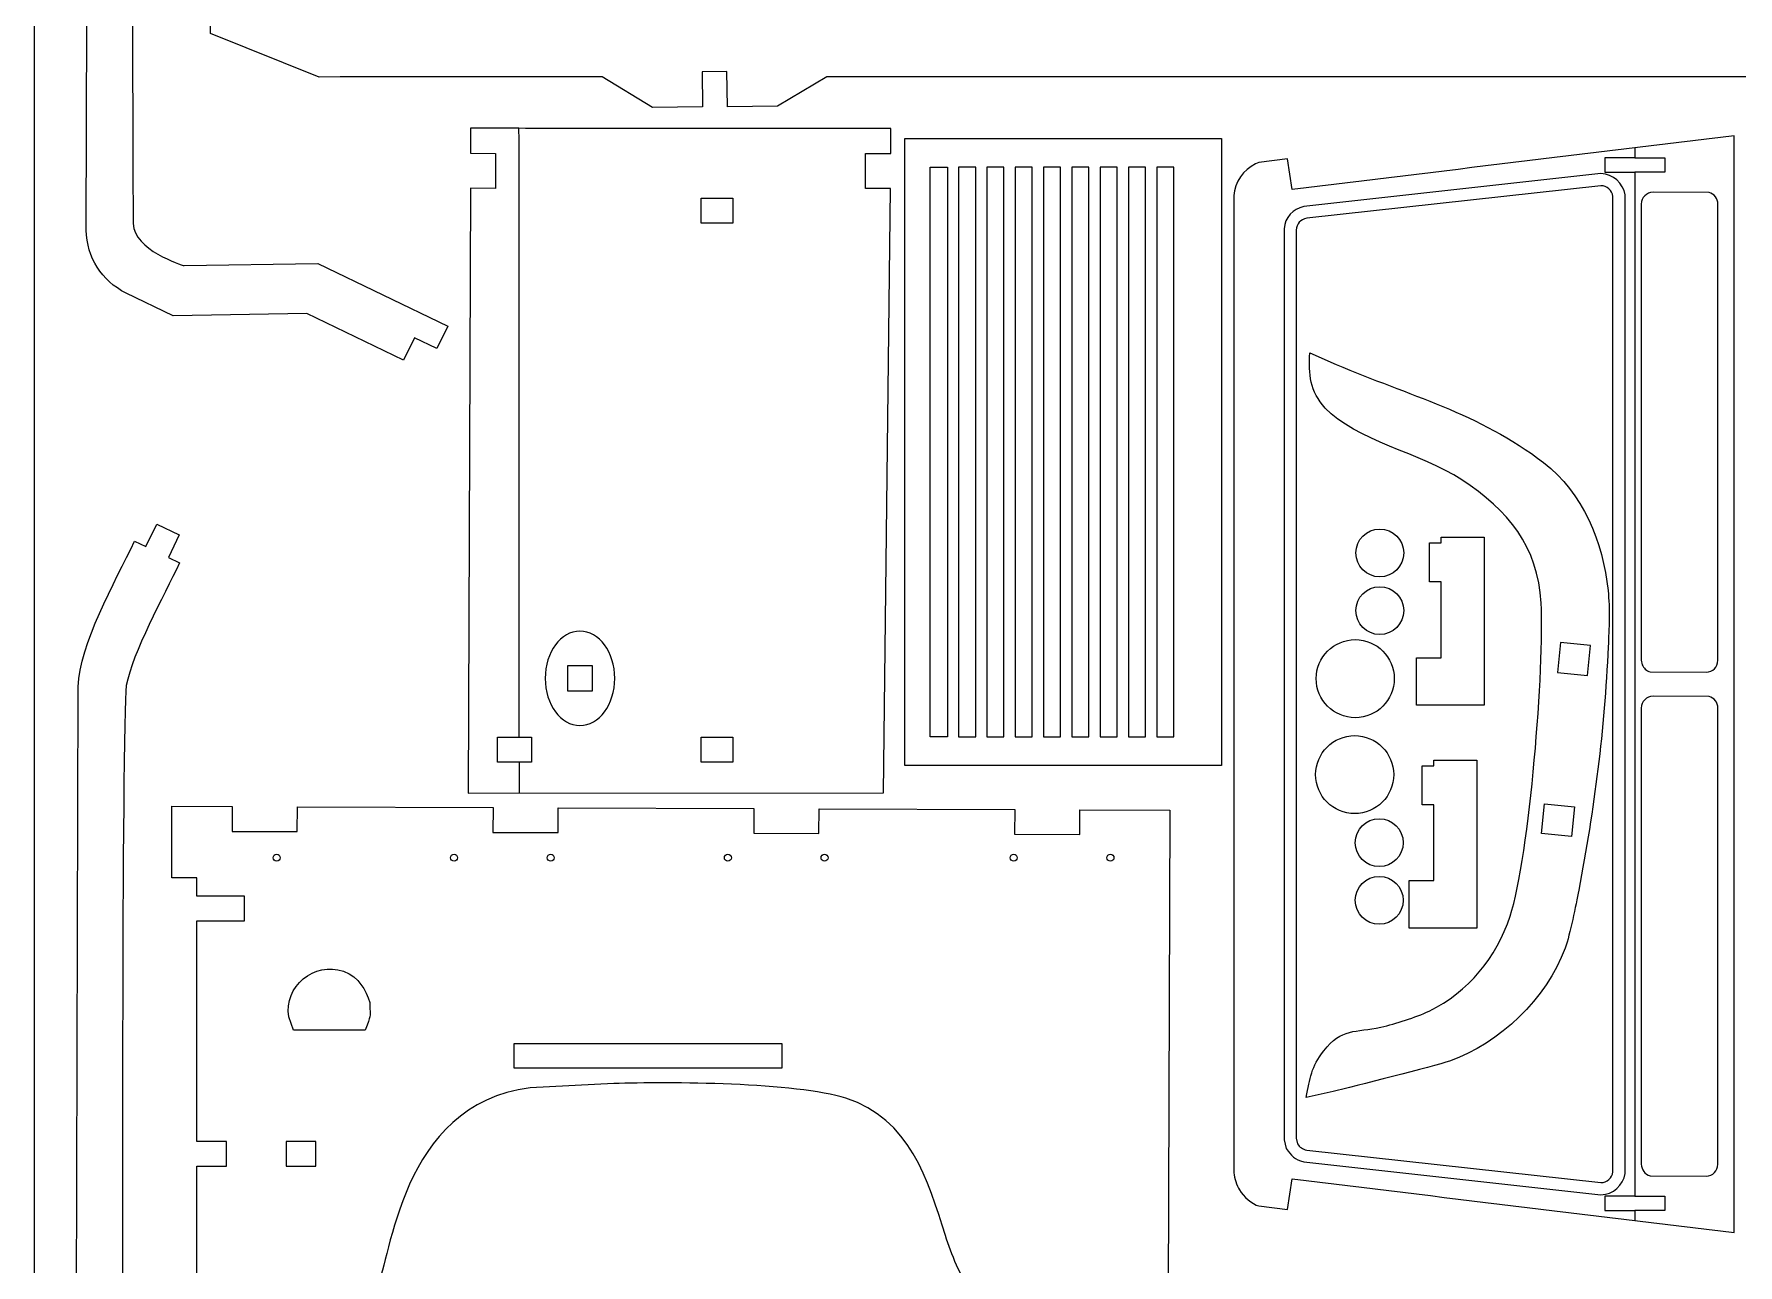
# Model space of a CAD drawing. Header units: centimetres. Extents: x -37.7 to 20.3, y -13.5 to 74.5.
# Drawn here: x -37.66 to -20.28, y -0.98 to 11.57 of the extents above; entities that cross this region are included whole.
import ezdxf

# ---------------------------------------------------------------- set-up
doc = ezdxf.new("R2010")
doc.units = ezdxf.units.CM
doc.header["$MEASUREMENT"] = 0
doc.layers.add('Camada 1', color=7, linetype='Continuous')

msp = doc.modelspace()

# ---------------------------------------------------------------- linework, layer by layer
at = {"layer": 'Camada 1', "color": 250, "lineweight": 9}
for centre, major_axis in [((-23.93666, 6.27908), (0, 0.24401)), ((-23.93666, 5.69106), (0, 0.24401)), ((-24.18716, 4.997), (0, 0.39801)), ((-24.19277, 4.01804), (0, 0.39801)), ((-23.94227, 3.32398), (0, 0.24401)), ((-23.94227, 2.73596), (0, 0.24401))]:
    msp.add_ellipse(centre, major_axis=major_axis, ratio=1, dxfattribs=at)
at = {"layer": 'Camada 1', "color": 140, "lineweight": 9}
for centre in [(-35.18602, 3.17006), (-33.37741, 3.17006), (-32.39148, 3.17006), (-30.58495, 3.17006), (-29.59902, 3.17006), (-27.66911, 3.17006), (-26.68318, 3.17006)]:
    msp.add_ellipse(centre, major_axis=(0, 0.03553), ratio=1, dxfattribs=at)
at = {"layer": 'Camada 1', "color": 175, "lineweight": 20}
msp.add_open_spline([(-37.16006, 30.46292), (-37.43505, 30.46292), (-37.66006, 30.23792), (-37.66006, 29.96291), (-37.66006, 29.96291), (-37.66006, 29.96291), (-37.66006, -13.0371), (-37.66006, -13.0371), (-37.66006, -13.0371), (-37.66006, -13.3121), (-37.43505, -13.5371), (-37.16006, -13.5371), (-37.16006, -13.5371), (-37.16006, -13.5371), (-9.16005, -13.5371), (-9.16005, -13.5371), (-9.16005, -13.5371), (-8.88506, -13.5371), (-8.66006, -13.3121), (-8.66006, -13.0371), (-8.66006, -13.0371), (-8.66006, -13.0371), (-8.66006, 29.96291), (-8.66006, 29.96291), (-8.66006, 29.96291), (-8.66006, 30.23792), (-8.88506, 30.46292), (-9.16005, 30.46292)], degree=3, knots=[0, 0, 0, 0, 0.125, 0.125, 0.125, 0.125, 0.25, 0.25, 0.25, 0.25, 0.375, 0.375, 0.375, 0.375, 0.5, 0.5, 0.5, 0.5, 0.625, 0.625, 0.625, 0.625, 0.75, 0.75, 0.75, 0.75, 1, 1, 1, 1], dxfattribs=at)
at = {"layer": 'Camada 1', "lineweight": 9}
for points, knots in [([(-36.61744, 17.09333), (-36.55237, 17.42599), (-36.23717, 18.00333), (-36.07276, 18.34468), (-36.07276, 18.34468), (-36.07276, 18.34468), (-36.18757, 18.39997), (-36.18757, 18.39997), (-36.18757, 18.39997), (-36.18757, 18.39997), (-36.07697, 18.6296), (-36.07697, 18.6296), (-36.07697, 18.6296), (-36.07697, 18.6296), (-36.30659, 18.74019), (-36.30659, 18.74019), (-36.30659, 18.74019), (-36.30659, 18.74019), (-36.41718, 18.51056), (-36.41718, 18.51056), (-36.41718, 18.51056), (-36.41718, 18.51056), (-36.53198, 18.56586), (-36.53198, 18.56586), (-36.53198, 18.56586), (-36.73255, 18.14834), (-37.09545, 17.51348), (-37.10644, 17.08103), (-37.10644, 17.08103), (-37.10644, 17.08103), (-37.12828, 9.57267), (-37.12828, 9.57267), (-37.12828, 9.57267), (-37.12101, 9.2895), (-36.97331, 9.05803), (-36.72145, 8.92874), (-36.72145, 8.92874), (-36.72145, 8.92874), (-36.24269, 8.69815), (-36.24269, 8.69815), (-36.24269, 8.69815), (-36.24269, 8.69815), (-34.87999, 8.72074), (-34.87999, 8.72074), (-34.87999, 8.72074), (-34.87999, 8.72074), (-33.89154, 8.24467), (-33.89154, 8.24467), (-33.89154, 8.24467), (-33.89154, 8.24467), (-33.78095, 8.47428), (-33.78095, 8.47428), (-33.78095, 8.47428), (-33.78095, 8.47428), (-33.55133, 8.36369), (-33.55133, 8.36369), (-33.55133, 8.36369), (-33.55133, 8.36369), (-33.44075, 8.59329), (-33.44075, 8.59329), (-33.44075, 8.59329), (-33.44075, 8.59329), (-34.76764, 9.23238), (-34.76764, 9.23238), (-34.76764, 9.23238), (-34.76764, 9.23238), (-36.13035, 9.20981), (-36.13035, 9.20981), (-36.13035, 9.20981), (-36.15407, 9.21515), (-36.64525, 9.37174), (-36.64865, 9.63854), (-36.64865, 9.63854), (-36.65934, 10.48048), (-36.66319, 16.66394), (-36.61744, 17.09333)], [0, 0, 0, 0, 0.05, 0.05, 0.05, 0.05, 0.1, 0.1, 0.1, 0.1, 0.15, 0.15, 0.15, 0.15, 0.2, 0.2, 0.2, 0.2, 0.25, 0.25, 0.25, 0.25, 0.3, 0.3, 0.3, 0.3, 0.35, 0.35, 0.35, 0.35, 0.4, 0.4, 0.4, 0.4, 0.45, 0.45, 0.45, 0.45, 0.5, 0.5, 0.5, 0.5, 0.55, 0.55, 0.55, 0.55, 0.6, 0.6, 0.6, 0.6, 0.65, 0.65, 0.65, 0.65, 0.7, 0.7, 0.7, 0.7, 0.75, 0.75, 0.75, 0.75, 0.8, 0.8, 0.8, 0.8, 0.85, 0.85, 0.85, 0.85, 0.9, 0.9, 0.9, 0.9, 1, 1, 1, 1]), ([(-26.0335, 12.17017), (-26.0335, 12.17017), (-26.0335, 11.91635), (-26.0335, 11.91635), (-26.0335, 11.91635), (-26.0335, 11.91635), (-29.79204, 11.91634), (-29.79204, 11.91634), (-29.79204, 11.91634), (-29.79204, 11.91634), (-29.79205, 12.17016), (-29.79205, 12.17016), (-29.79205, 12.17016), (-29.79205, 12.17016), (-31.18134, 12.17018), (-31.18134, 12.17018), (-31.18134, 12.17018), (-31.18134, 12.17018), (-31.18133, 11.91635), (-31.18133, 11.91635), (-31.18133, 11.91635), (-31.18133, 11.91635), (-34.93989, 11.91634), (-34.93989, 11.91634), (-34.93989, 11.91634), (-34.93989, 11.91634), (-34.9399, 12.87736), (-34.9399, 12.87736), (-34.9399, 12.87736), (-34.9399, 12.87736), (-35.87968, 12.87721), (-35.87968, 12.87721), (-35.87968, 12.87721), (-35.87968, 12.87721), (-35.87619, 12.63741), (-35.87619, 12.63741), (-35.87619, 12.63741), (-35.87619, 12.63741), (-36.1307, 12.63373), (-36.1307, 12.63373), (-36.1307, 12.63373), (-36.1307, 12.63373), (-36.12629, 12.32918), (-36.12629, 12.32918), (-36.12629, 12.32918), (-36.12629, 12.32918), (-35.87177, 12.33284), (-35.87177, 12.33284), (-35.87177, 12.33284), (-35.87177, 12.33284), (-35.86083, 11.57756), (-35.86083, 11.57756), (-35.86083, 11.57756), (-35.86083, 11.57756), (-34.7531, 11.13062), (-34.7531, 11.13062), (-34.7531, 11.13062), (-34.7531, 11.13062), (-34.53997, 11.13464), (-34.53997, 11.13464), (-34.53997, 11.13464), (-34.53997, 11.13464), (-34.49858, 11.13429), (-34.49858, 11.13429), (-34.49858, 11.13429), (-34.49858, 11.13429), (-31.86592, 11.13466), (-31.86592, 11.13466), (-31.86592, 11.13466), (-31.86592, 11.13466), (-31.35231, 10.82279), (-31.35231, 10.82279), (-31.35231, 10.82279), (-31.35231, 10.82279), (-30.84327, 10.83011), (-30.84327, 10.83011), (-30.84327, 10.83011), (-30.84327, 10.83011), (-30.84844, 11.18691), (-30.84844, 11.18691), (-30.84844, 11.18691), (-30.84844, 11.18691), (-30.59393, 11.19057), (-30.59393, 11.19057), (-30.59393, 11.19057), (-30.59393, 11.19057), (-30.58871, 10.83013), (-30.58871, 10.83013), (-30.58871, 10.83013), (-30.58871, 10.83013), (-30.07968, 10.83745), (-30.07968, 10.83745), (-30.07968, 10.83745), (-30.07968, 10.83745), (-29.57492, 11.13468), (-29.57492, 11.13468), (-29.57492, 11.13468), (-29.57492, 11.13468), (-17.10566, 11.13465), (-17.10566, 11.13465), (-17.10566, 11.13465), (-17.10566, 11.13465), (-15.45779, 11.46653), (-15.45779, 11.46653), (-15.45779, 11.46653), (-15.45779, 11.46653), (-14.73592, 11.47693), (-14.73592, 11.47693), (-14.73592, 11.47693), (-14.73592, 11.47693), (-14.73416, 11.3551), (-14.73416, 11.3551), (-14.73416, 11.3551), (-14.73416, 11.3551), (-14.00792, 11.06393), (-14.00792, 11.06393), (-14.00792, 11.06393), (-14.00792, 11.06393), (-13.37163, 11.0731), (-13.37163, 11.0731), (-13.37163, 11.0731), (-13.37163, 11.0731), (-13.37693, 11.43856), (-13.37693, 11.43856), (-13.37693, 11.43856), (-13.37693, 11.43856), (-13.12242, 11.44223), (-13.12242, 11.44223), (-13.12242, 11.44223), (-13.12242, 11.44223), (-13.11712, 11.07676), (-13.11712, 11.07676), (-13.11712, 11.07676), (-13.11712, 11.07676), (-12.48083, 11.08593), (-12.48083, 11.08593), (-12.48083, 11.08593), (-12.48083, 11.08593), (-11.69763, 11.39885), (-11.69763, 11.39885), (-11.69763, 11.39885), (-11.69763, 11.39885), (-9.16436, 11.43534), (-9.16436, 11.43534), (-9.16436, 11.43534), (-9.16436, 11.43534), (-8.86006, 11.66023), (-8.86006, 11.66023), (-8.86006, 11.66023), (-8.86006, 11.66023), (-8.86125, 11.74145), (-8.86125, 11.74145), (-8.86125, 11.74145), (-8.86125, 11.74145), (-9.07504, 11.73837), (-9.07504, 11.73837), (-9.07504, 11.73837), (-9.07504, 11.73837), (-9.08975, 12.75354), (-9.08975, 12.75354), (-9.08975, 12.75354), (-9.08975, 12.75354), (-9.43259, 12.74859), (-9.43259, 12.74859), (-9.43259, 12.74859), (-9.43259, 12.74859), (-9.43961, 13.24778), (-9.43961, 13.24778), (-9.43961, 13.24778), (-9.43961, 13.24778), (-9.18503, 13.25152), (-9.18503, 13.25152), (-9.18503, 13.25152), (-9.18503, 13.25152), (-9.19222, 13.74081), (-9.19222, 13.74081), (-9.19222, 13.74081), (-9.19222, 13.74081), (-9.44679, 13.73709), (-9.44679, 13.73709), (-9.44679, 13.73709), (-9.44679, 13.73709), (-9.46316, 14.85713), (-9.46316, 14.85713), (-9.46316, 14.85713), (-9.46316, 14.85713), (-9.20858, 14.86072), (-9.20858, 14.86072), (-9.20858, 14.86072), (-9.20858, 14.86072), (-9.21552, 15.34799), (-9.21552, 15.34799), (-9.21552, 15.34799), (-9.21552, 15.34799), (-9.47009, 15.3444), (-9.47009, 15.3444), (-9.47009, 15.3444), (-9.47009, 15.3444), (-9.48132, 16.10988), (-9.48132, 16.10988), (-9.48132, 16.10988), (-9.48132, 16.10988), (-9.5029, 16.15117), (-9.5029, 16.15117), (-9.5029, 16.15117), (-9.5029, 16.15117), (-9.61562, 16.22919), (-9.61562, 16.22919), (-9.61562, 16.22919), (-9.61562, 16.22919), (-9.46951, 16.43707), (-9.46951, 16.43707), (-9.46951, 16.43707), (-9.46951, 16.43707), (-9.71979, 16.61168), (-9.71979, 16.61168), (-9.71979, 16.61168), (-9.71979, 16.61168), (-9.86597, 16.40336), (-9.86597, 16.40336), (-9.86597, 16.40336), (-9.86597, 16.40336), (-10.0067, 16.50155), (-10.0067, 16.50155), (-10.0067, 16.50155), (-10.0067, 16.50155), (-10.03588, 16.45996), (-10.03588, 16.45996), (-10.03588, 16.45996), (-10.03588, 16.45996), (-10.58979, 16.45214), (-10.58979, 16.45214), (-10.58979, 16.45214), (-10.58979, 16.45214), (-10.58467, 16.09895), (-10.58467, 16.09895), (-10.58467, 16.09895), (-10.58467, 16.09895), (-10.58466, 15.12427), (-10.58466, 15.12427), (-10.58466, 15.12427), (-10.58466, 15.12427), (-17.14178, 15.12408), (-17.14178, 15.12408), (-17.14178, 15.12408), (-17.14178, 15.12408), (-17.14173, 12.63387), (-17.14173, 12.63387), (-17.14173, 12.63387), (-17.14173, 12.63387), (-17.39628, 12.63388), (-17.39628, 12.63388), (-17.39628, 12.63388), (-17.39628, 12.63388), (-17.39629, 12.99937), (-17.39629, 12.99937), (-17.39629, 12.99937), (-17.39629, 12.99937), (-17.72716, 12.99939), (-17.72716, 12.99939), (-17.72716, 12.99939), (-17.72716, 12.99939), (-18.36136, 12.18652), (-18.36136, 12.18652), (-18.36136, 12.18652), (-18.36136, 12.18652), (-18.61634, 12.18215), (-18.61634, 12.18215), (-18.61634, 12.18215), (-18.61634, 12.18215), (-18.61246, 11.91641), (-18.61246, 11.91641), (-18.61246, 11.91641), (-18.61246, 11.91641), (-19.49631, 11.9164), (-19.49631, 11.9164), (-19.49631, 11.9164), (-19.49631, 11.9164), (-19.49635, 12.16949), (-19.49635, 12.16949), (-19.49635, 12.16949), (-19.49635, 12.16949), (-20.88564, 12.16949), (-20.88564, 12.16949), (-20.88564, 12.16949), (-20.88564, 12.16949), (-20.88564, 11.91634), (-20.88564, 11.91634), (-20.88564, 11.91634), (-20.88564, 11.91634), (-24.64421, 11.91634), (-24.64421, 11.91634), (-24.64421, 11.91634), (-24.64421, 11.91634), (-24.64421, 12.17017), (-24.64421, 12.17017), (-24.64421, 12.17017), (-24.64421, 12.17017), (-26.0335, 12.17017), (-26.0335, 12.17017)], [0, 0, 0, 0, 0.01315789, 0.01315789, 0.01315789, 0.01315789, 0.02631579, 0.02631579, 0.02631579, 0.02631579, 0.03947368, 0.03947368, 0.03947368, 0.03947368, 0.05263158, 0.05263158, 0.05263158, 0.05263158, 0.06578947, 0.06578947, 0.06578947, 0.06578947, 0.07894737, 0.07894737, 0.07894737, 0.07894737, 0.09210526, 0.09210526, 0.09210526, 0.09210526, 0.10526316, 0.10526316, 0.10526316, 0.10526316, 0.11842105, 0.11842105, 0.11842105, 0.11842105, 0.13157895, 0.13157895, 0.13157895, 0.13157895, 0.14473684, 0.14473684, 0.14473684, 0.14473684, 0.15789474, 0.15789474, 0.15789474, 0.15789474, 0.17105263, 0.17105263, 0.17105263, 0.17105263, 0.18421053, 0.18421053, 0.18421053, 0.18421053, 0.19736842, 0.19736842, 0.19736842, 0.19736842, 0.21052632, 0.21052632, 0.21052632, 0.21052632, 0.22368421, 0.22368421, 0.22368421, 0.22368421, 0.23684211, 0.23684211, 0.23684211, 0.23684211, 0.25, 0.25, 0.25, 0.25, 0.26315789, 0.26315789, 0.26315789, 0.26315789, 0.27631579, 0.27631579, 0.27631579, 0.27631579, 0.28947368, 0.28947368, 0.28947368, 0.28947368, 0.30263158, 0.30263158, 0.30263158, 0.30263158, 0.31578947, 0.31578947, 0.31578947, 0.31578947, 0.32894737, 0.32894737, 0.32894737, 0.32894737, 0.34210526, 0.34210526, 0.34210526, 0.34210526, 0.35526316, 0.35526316, 0.35526316, 0.35526316, 0.36842105, 0.36842105, 0.36842105, 0.36842105, 0.38157895, 0.38157895, 0.38157895, 0.38157895, 0.39473684, 0.39473684, 0.39473684, 0.39473684, 0.40789474, 0.40789474, 0.40789474, 0.40789474, 0.42105263, 0.42105263, 0.42105263, 0.42105263, 0.43421053, 0.43421053, 0.43421053, 0.43421053, 0.44736842, 0.44736842, 0.44736842, 0.44736842, 0.46052632, 0.46052632, 0.46052632, 0.46052632, 0.47368421, 0.47368421, 0.47368421, 0.47368421, 0.48684211, 0.48684211, 0.48684211, 0.48684211, 0.5, 0.5, 0.5, 0.5, 0.51315789, 0.51315789, 0.51315789, 0.51315789, 0.52631579, 0.52631579, 0.52631579, 0.52631579, 0.53947368, 0.53947368, 0.53947368, 0.53947368, 0.55263158, 0.55263158, 0.55263158, 0.55263158, 0.56578947, 0.56578947, 0.56578947, 0.56578947, 0.57894737, 0.57894737, 0.57894737, 0.57894737, 0.59210526, 0.59210526, 0.59210526, 0.59210526, 0.60526316, 0.60526316, 0.60526316, 0.60526316, 0.61842105, 0.61842105, 0.61842105, 0.61842105, 0.63157895, 0.63157895, 0.63157895, 0.63157895, 0.64473684, 0.64473684, 0.64473684, 0.64473684, 0.65789474, 0.65789474, 0.65789474, 0.65789474, 0.67105263, 0.67105263, 0.67105263, 0.67105263, 0.68421053, 0.68421053, 0.68421053, 0.68421053, 0.69736842, 0.69736842, 0.69736842, 0.69736842, 0.71052632, 0.71052632, 0.71052632, 0.71052632, 0.72368421, 0.72368421, 0.72368421, 0.72368421, 0.73684211, 0.73684211, 0.73684211, 0.73684211, 0.75, 0.75, 0.75, 0.75, 0.76315789, 0.76315789, 0.76315789, 0.76315789, 0.77631579, 0.77631579, 0.77631579, 0.77631579, 0.78947368, 0.78947368, 0.78947368, 0.78947368, 0.80263158, 0.80263158, 0.80263158, 0.80263158, 0.81578947, 0.81578947, 0.81578947, 0.81578947, 0.82894737, 0.82894737, 0.82894737, 0.82894737, 0.84210526, 0.84210526, 0.84210526, 0.84210526, 0.85526316, 0.85526316, 0.85526316, 0.85526316, 0.86842105, 0.86842105, 0.86842105, 0.86842105, 0.88157895, 0.88157895, 0.88157895, 0.88157895, 0.89473684, 0.89473684, 0.89473684, 0.89473684, 0.90789474, 0.90789474, 0.90789474, 0.90789474, 0.92105263, 0.92105263, 0.92105263, 0.92105263, 0.93421053, 0.93421053, 0.93421053, 0.93421053, 0.94736842, 0.94736842, 0.94736842, 0.94736842, 0.96052632, 0.96052632, 0.96052632, 0.96052632, 0.97368421, 0.97368421, 0.97368421, 0.97368421, 1, 1, 1, 1]), ([(-28.78156, 4.11137), (-28.78156, 4.11137), (-25.55244, 4.11137), (-25.55244, 4.11137), (-25.55244, 4.11137), (-25.55244, 4.11137), (-25.55244, 10.50564), (-25.55244, 10.50564), (-25.55244, 10.50564), (-25.55244, 10.50564), (-28.78156, 10.50564), (-28.78156, 10.50564), (-28.78156, 10.50564), (-28.78156, 10.50564), (-28.78156, 4.11137), (-28.78156, 4.11137)], [0, 0, 0, 0, 0.2, 0.2, 0.2, 0.2, 0.4, 0.4, 0.4, 0.4, 0.6, 0.6, 0.6, 0.6, 1, 1, 1, 1]), ([(-24.82873, -0.10481), (-24.82873, -0.10481), (-24.87626, -0.41712), (-24.87626, -0.41712), (-24.87626, -0.41712), (-24.87626, -0.41712), (-25.16899, -0.38162), (-25.16899, -0.38162), (-25.16899, -0.38162), (-25.23824, -0.36277), (-25.32629, -0.28378), (-25.36687, -0.21803), (-25.36687, -0.21803), (-25.39722, -0.16883), (-25.4211, -0.09985), (-25.42491, -0.04237), (-25.42491, -0.04237), (-25.42491, -0.04237), (-25.42492, 9.92369), (-25.42492, 9.92369), (-25.42492, 9.92369), (-25.41595, 10.05913), (-25.32609, 10.18761), (-25.20323, 10.24805), (-25.20323, 10.24805), (-25.20323, 10.24805), (-25.169, 10.26294), (-25.169, 10.26294), (-25.169, 10.26294), (-25.169, 10.26294), (-24.87626, 10.29844), (-24.87626, 10.29844), (-24.87626, 10.29844), (-24.87626, 10.29844), (-24.82874, 9.98628), (-24.82874, 9.98628), (-24.82874, 9.98628), (-23.3267, 10.169), (-21.82467, 10.35164), (-20.32262, 10.5342), (-20.32262, 10.5342), (-20.32262, 10.5342), (-20.32262, -0.65326), (-20.32262, -0.65326), (-20.32262, -0.65326), (-21.82467, -0.4707), (-23.32662, -0.28759), (-24.82873, -0.10481)], [0, 0, 0, 0, 0.07692308, 0.07692308, 0.07692308, 0.07692308, 0.15384615, 0.15384615, 0.15384615, 0.15384615, 0.23076923, 0.23076923, 0.23076923, 0.23076923, 0.30769231, 0.30769231, 0.30769231, 0.30769231, 0.38461538, 0.38461538, 0.38461538, 0.38461538, 0.46153846, 0.46153846, 0.46153846, 0.46153846, 0.53846154, 0.53846154, 0.53846154, 0.53846154, 0.61538462, 0.61538462, 0.61538462, 0.61538462, 0.69230769, 0.69230769, 0.69230769, 0.69230769, 0.76923077, 0.76923077, 0.76923077, 0.76923077, 0.84615385, 0.84615385, 0.84615385, 0.84615385, 1, 1, 1, 1]), ([(-28.34655, 4.40238), (-28.34655, 4.40238), (-28.34655, 10.21562), (-28.34655, 10.21562), (-28.34655, 10.21562), (-28.34655, 10.21562), (-28.52155, 10.21562), (-28.52155, 10.21562), (-28.52155, 10.21562), (-28.52155, 10.21562), (-28.52155, 4.40238), (-28.52155, 4.40238), (-28.52155, 4.40238), (-28.52155, 4.40238), (-28.34655, 4.40238), (-28.34655, 4.40238)], [0, 0, 0, 0, 0.2, 0.2, 0.2, 0.2, 0.4, 0.4, 0.4, 0.4, 0.6, 0.6, 0.6, 0.6, 1, 1, 1, 1]), ([(-28.05753, 4.40238), (-28.05753, 4.40238), (-28.23254, 4.40238), (-28.23254, 4.40238), (-28.23254, 4.40238), (-28.23254, 4.40238), (-28.23254, 10.21562), (-28.23254, 10.21562), (-28.23254, 10.21562), (-28.23254, 10.21562), (-28.05753, 10.21562), (-28.05753, 10.21562), (-28.05753, 10.21562), (-28.05753, 10.21562), (-28.05753, 4.40238), (-28.05753, 4.40238)], [0, 0, 0, 0, 0.2, 0.2, 0.2, 0.2, 0.4, 0.4, 0.4, 0.4, 0.6, 0.6, 0.6, 0.6, 1, 1, 1, 1]), ([(-27.76953, 4.40238), (-27.76953, 4.40238), (-27.94453, 4.40238), (-27.94453, 4.40238), (-27.94453, 4.40238), (-27.94453, 4.40238), (-27.94453, 10.21562), (-27.94453, 10.21562), (-27.94453, 10.21562), (-27.94453, 10.21562), (-27.76953, 10.21562), (-27.76953, 10.21562), (-27.76953, 10.21562), (-27.76953, 10.21562), (-27.76953, 4.40238), (-27.76953, 4.40238)], [0, 0, 0, 0, 0.2, 0.2, 0.2, 0.2, 0.4, 0.4, 0.4, 0.4, 0.6, 0.6, 0.6, 0.6, 1, 1, 1, 1]), ([(-27.48051, 4.40238), (-27.48051, 4.40238), (-27.65552, 4.40238), (-27.65552, 4.40238), (-27.65552, 4.40238), (-27.65552, 4.40238), (-27.65552, 10.21562), (-27.65552, 10.21562), (-27.65552, 10.21562), (-27.65552, 10.21562), (-27.48051, 10.21562), (-27.48051, 10.21562), (-27.48051, 10.21562), (-27.48051, 10.21562), (-27.48051, 4.40238), (-27.48051, 4.40238)], [0, 0, 0, 0, 0.2, 0.2, 0.2, 0.2, 0.4, 0.4, 0.4, 0.4, 0.6, 0.6, 0.6, 0.6, 1, 1, 1, 1]), ([(-27.36651, 4.40238), (-27.36651, 4.40238), (-27.36651, 10.21562), (-27.36651, 10.21562), (-27.36651, 10.21562), (-27.36651, 10.21562), (-27.1915, 10.21562), (-27.1915, 10.21562), (-27.1915, 10.21562), (-27.1915, 10.21562), (-27.1915, 4.40238), (-27.1915, 4.40238), (-27.1915, 4.40238), (-27.1915, 4.40238), (-27.36651, 4.40238), (-27.36651, 4.40238)], [0, 0, 0, 0, 0.2, 0.2, 0.2, 0.2, 0.4, 0.4, 0.4, 0.4, 0.6, 0.6, 0.6, 0.6, 1, 1, 1, 1]), ([(-27.0775, 4.40238), (-27.0775, 4.40238), (-27.0775, 10.21562), (-27.0775, 10.21562), (-27.0775, 10.21562), (-27.0775, 10.21562), (-26.90249, 10.21562), (-26.90249, 10.21562), (-26.90249, 10.21562), (-26.90249, 10.21562), (-26.90249, 4.40238), (-26.90249, 4.40238), (-26.90249, 4.40238), (-26.90249, 4.40238), (-27.0775, 4.40238), (-27.0775, 4.40238)], [0, 0, 0, 0, 0.2, 0.2, 0.2, 0.2, 0.4, 0.4, 0.4, 0.4, 0.6, 0.6, 0.6, 0.6, 1, 1, 1, 1]), ([(-26.61448, 4.40238), (-26.61448, 4.40238), (-26.78949, 4.40238), (-26.78949, 4.40238), (-26.78949, 4.40238), (-26.78949, 4.40238), (-26.78949, 10.21562), (-26.78949, 10.21562), (-26.78949, 10.21562), (-26.78949, 10.21562), (-26.61448, 10.21562), (-26.61448, 10.21562), (-26.61448, 10.21562), (-26.61448, 10.21562), (-26.61448, 4.40238), (-26.61448, 4.40238)], [0, 0, 0, 0, 0.2, 0.2, 0.2, 0.2, 0.4, 0.4, 0.4, 0.4, 0.6, 0.6, 0.6, 0.6, 1, 1, 1, 1]), ([(-26.32547, 4.40238), (-26.32547, 4.40238), (-26.50048, 4.40238), (-26.50048, 4.40238), (-26.50048, 4.40238), (-26.50048, 4.40238), (-26.50048, 10.21562), (-26.50048, 10.21562), (-26.50048, 10.21562), (-26.50048, 10.21562), (-26.32547, 10.21562), (-26.32547, 10.21562), (-26.32547, 10.21562), (-26.32547, 10.21562), (-26.32547, 4.40238), (-26.32547, 4.40238)], [0, 0, 0, 0, 0.2, 0.2, 0.2, 0.2, 0.4, 0.4, 0.4, 0.4, 0.6, 0.6, 0.6, 0.6, 1, 1, 1, 1]), ([(-26.03646, 4.40238), (-26.03646, 4.40238), (-26.21146, 4.40238), (-26.21146, 4.40238), (-26.21146, 4.40238), (-26.21146, 4.40238), (-26.21146, 10.21562), (-26.21146, 10.21562), (-26.21146, 10.21562), (-26.21146, 10.21562), (-26.03646, 10.21562), (-26.03646, 10.21562), (-26.03646, 10.21562), (-26.03646, 10.21562), (-26.03646, 4.40238), (-26.03646, 4.40238)], [0, 0, 0, 0, 0.2, 0.2, 0.2, 0.2, 0.4, 0.4, 0.4, 0.4, 0.6, 0.6, 0.6, 0.6, 1, 1, 1, 1]), ([(-24.77533, 0.25271), (-24.77533, 0.25271), (-24.78934, 0.30955), (-24.78934, 0.30955), (-24.78934, 0.30955), (-24.78934, 0.30955), (-24.78934, 9.57177), (-24.78934, 9.57177), (-24.78934, 9.57177), (-24.78113, 9.63946), (-24.74836, 9.67721), (-24.68182, 9.69326), (-24.68182, 9.69326), (-24.68182, 9.69326), (-21.68072, 10.02457), (-21.68072, 10.02457), (-21.68072, 10.02457), (-21.6194, 10.02423), (-21.56577, 9.97737), (-21.55833, 9.91624), (-21.55833, 9.91624), (-21.55833, 9.91624), (-21.55832, -0.03491), (-21.55832, -0.03491), (-21.55832, -0.03491), (-21.56576, -0.09604), (-21.61939, -0.1429), (-21.68071, -0.14324), (-21.68071, -0.14324), (-21.68071, -0.14324), (-24.68182, 0.18807), (-24.68182, 0.18807), (-24.68182, 0.18807), (-24.72386, 0.19822), (-24.75354, 0.21662), (-24.77533, 0.25271)], [0, 0, 0, 0, 0.1, 0.1, 0.1, 0.1, 0.2, 0.2, 0.2, 0.2, 0.3, 0.3, 0.3, 0.3, 0.4, 0.4, 0.4, 0.4, 0.5, 0.5, 0.5, 0.5, 0.6, 0.6, 0.6, 0.6, 0.7, 0.7, 0.7, 0.7, 0.8, 0.8, 0.8, 0.8, 1, 1, 1, 1]), ([(-21.26166, 5.13898), (-21.26166, 5.13898), (-21.27066, 5.18498), (-21.27066, 5.18498), (-21.27066, 5.18498), (-21.27066, 5.18498), (-21.27066, 9.83617), (-21.27066, 9.83617), (-21.27066, 9.83617), (-21.2661, 9.90943), (-21.22156, 9.9535), (-21.14866, 9.95818), (-21.14866, 9.95818), (-21.14866, 9.95818), (-20.57864, 9.95418), (-20.57864, 9.95418), (-20.57864, 9.95418), (-20.52451, 9.94231), (-20.49126, 9.89426), (-20.48763, 9.83617), (-20.48763, 9.83617), (-20.48763, 9.83617), (-20.48763, 5.18498), (-20.48763, 5.18498), (-20.48763, 5.18498), (-20.49229, 5.11271), (-20.53705, 5.0675), (-20.60964, 5.06297), (-20.60964, 5.06297), (-20.60964, 5.06297), (-21.17966, 5.06698), (-21.17966, 5.06698), (-21.17966, 5.06698), (-21.21711, 5.07519), (-21.24565, 5.10466), (-21.26166, 5.13898)], [0, 0, 0, 0, 0.1, 0.1, 0.1, 0.1, 0.2, 0.2, 0.2, 0.2, 0.3, 0.3, 0.3, 0.3, 0.4, 0.4, 0.4, 0.4, 0.5, 0.5, 0.5, 0.5, 0.6, 0.6, 0.6, 0.6, 0.7, 0.7, 0.7, 0.7, 0.8, 0.8, 0.8, 0.8, 1, 1, 1, 1]), ([(-24.4131, 0.78488), (-24.21925, 0.83462), (-23.38542, 1.03997), (-23.22529, 1.09671), (-23.22529, 1.09671), (-22.71164, 1.27873), (-22.23667, 1.73062), (-22.04737, 2.24766), (-22.04737, 2.24766), (-21.9931, 2.3959), (-21.93876, 2.68218), (-21.908, 2.83979), (-21.908, 2.83979), (-21.74923, 3.67092), (-21.64475, 4.47627), (-21.60746, 5.32232), (-21.60746, 5.32232), (-21.59905, 5.51307), (-21.58855, 5.70496), (-21.60868, 5.89528), (-21.60868, 5.89528), (-21.66093, 6.38932), (-21.86352, 6.89123), (-22.26653, 7.20096), (-22.26653, 7.20096), (-22.92305, 7.7055), (-23.64409, 7.88646), (-24.38087, 8.20148), (-24.38087, 8.20148), (-24.38087, 8.20148), (-24.64959, 8.31869), (-24.64959, 8.31869), (-24.64959, 8.31869), (-24.66351, 8.10285), (-24.64859, 7.92691), (-24.49245, 7.75734), (-24.49245, 7.75734), (-24.19109, 7.43006), (-23.5097, 7.29391), (-23.10103, 7.0258), (-23.10103, 7.0258), (-22.62142, 6.71114), (-22.32468, 6.34766), (-22.29165, 5.76834), (-22.29165, 5.76834), (-22.25573, 5.13817), (-22.40656, 3.18985), (-22.60784, 2.57383), (-22.60784, 2.57383), (-22.74633, 2.14996), (-23.03161, 1.80354), (-23.43376, 1.60689), (-23.43376, 1.60689), (-23.57207, 1.53926), (-23.77415, 1.47828), (-23.92457, 1.44173), (-23.92457, 1.44173), (-24.18646, 1.38563), (-24.32524, 1.43623), (-24.50848, 1.1994), (-24.50848, 1.1994), (-24.63447, 1.03656), (-24.64944, 0.92112), (-24.68831, 0.72587), (-24.68831, 0.72587), (-24.68831, 0.72587), (-24.4131, 0.78488), (-24.4131, 0.78488)], [0, 0, 0, 0, 0.05555556, 0.05555556, 0.05555556, 0.05555556, 0.11111111, 0.11111111, 0.11111111, 0.11111111, 0.16666667, 0.16666667, 0.16666667, 0.16666667, 0.22222222, 0.22222222, 0.22222222, 0.22222222, 0.27777778, 0.27777778, 0.27777778, 0.27777778, 0.33333333, 0.33333333, 0.33333333, 0.33333333, 0.38888889, 0.38888889, 0.38888889, 0.38888889, 0.44444444, 0.44444444, 0.44444444, 0.44444444, 0.5, 0.5, 0.5, 0.5, 0.55555556, 0.55555556, 0.55555556, 0.55555556, 0.61111111, 0.61111111, 0.61111111, 0.61111111, 0.66666667, 0.66666667, 0.66666667, 0.66666667, 0.72222222, 0.72222222, 0.72222222, 0.72222222, 0.77777778, 0.77777778, 0.77777778, 0.77777778, 0.83333333, 0.83333333, 0.83333333, 0.83333333, 0.88888889, 0.88888889, 0.88888889, 0.88888889, 1, 1, 1, 1]), ([(-36.72055, 4.92664), (-36.65536, 5.25953), (-36.34038, 5.83643), (-36.17587, 6.17799), (-36.17587, 6.17799), (-36.17587, 6.17799), (-36.29066, 6.23329), (-36.29066, 6.23329), (-36.29066, 6.23329), (-36.29066, 6.23329), (-36.18007, 6.4629), (-36.18007, 6.4629), (-36.18007, 6.4629), (-36.18007, 6.4629), (-36.40969, 6.57349), (-36.40969, 6.57349), (-36.40969, 6.57349), (-36.40969, 6.57349), (-36.52028, 6.34388), (-36.52028, 6.34388), (-36.52028, 6.34388), (-36.52028, 6.34388), (-36.63509, 6.39917), (-36.63509, 6.39917), (-36.63509, 6.39917), (-36.83567, 5.98162), (-37.19855, 5.34684), (-37.20954, 4.91434), (-37.20954, 4.91434), (-37.20954, 4.91434), (-37.23138, -2.59402), (-37.23138, -2.59402), (-37.23138, -2.59402), (-37.22411, -2.87718), (-37.0764, -3.10867), (-36.82455, -3.23795), (-36.82455, -3.23795), (-36.82455, -3.23795), (-36.3458, -3.46854), (-36.3458, -3.46854), (-36.3458, -3.46854), (-36.3458, -3.46854), (-34.98309, -3.44595), (-34.98309, -3.44595), (-34.98309, -3.44595), (-34.98309, -3.44595), (-33.99465, -3.92203), (-33.99465, -3.92203), (-33.99465, -3.92203), (-33.99465, -3.92203), (-33.88406, -3.69241), (-33.88406, -3.69241), (-33.88406, -3.69241), (-33.88406, -3.69241), (-33.65444, -3.803), (-33.65444, -3.803), (-33.65444, -3.803), (-33.65444, -3.803), (-33.54385, -3.57339), (-33.54385, -3.57339), (-33.54385, -3.57339), (-33.54385, -3.57339), (-34.87074, -2.9343), (-34.87074, -2.9343), (-34.87074, -2.9343), (-34.87074, -2.9343), (-36.23344, -2.95688), (-36.23344, -2.95688), (-36.23344, -2.95688), (-36.25718, -2.95153), (-36.74836, -2.79495), (-36.75175, -2.52815), (-36.75175, -2.52815), (-36.76247, -1.68642), (-36.76629, 4.49718), (-36.72055, 4.92664)], [0, 0, 0, 0, 0.05, 0.05, 0.05, 0.05, 0.1, 0.1, 0.1, 0.1, 0.15, 0.15, 0.15, 0.15, 0.2, 0.2, 0.2, 0.2, 0.25, 0.25, 0.25, 0.25, 0.3, 0.3, 0.3, 0.3, 0.35, 0.35, 0.35, 0.35, 0.4, 0.4, 0.4, 0.4, 0.45, 0.45, 0.45, 0.45, 0.5, 0.5, 0.5, 0.5, 0.55, 0.55, 0.55, 0.55, 0.6, 0.6, 0.6, 0.6, 0.65, 0.65, 0.65, 0.65, 0.7, 0.7, 0.7, 0.7, 0.75, 0.75, 0.75, 0.75, 0.8, 0.8, 0.8, 0.8, 0.85, 0.85, 0.85, 0.85, 0.9, 0.9, 0.9, 0.9, 1, 1, 1, 1]), ([(-23.30897, 6.38107), (-23.30897, 6.38107), (-23.43043, 6.38107), (-23.43043, 6.38107), (-23.43043, 6.38107), (-23.43043, 6.38107), (-23.43043, 5.98399), (-23.43043, 5.98399), (-23.43043, 5.98399), (-23.43043, 5.98399), (-23.30897, 5.98399), (-23.30897, 5.98399), (-23.30897, 5.98399), (-23.30897, 5.98399), (-23.30897, 5.21074), (-23.30897, 5.21074), (-23.30897, 5.21074), (-23.30897, 5.21074), (-23.562, 5.21074), (-23.562, 5.21074), (-23.562, 5.21074), (-23.562, 5.21074), (-23.562, 4.72492), (-23.562, 4.72492), (-23.562, 4.72492), (-23.562, 4.72492), (-22.87376, 4.72492), (-22.87376, 4.72492), (-22.87376, 4.72492), (-22.87376, 4.72492), (-22.87376, 6.43963), (-22.87376, 6.43963), (-22.87376, 6.43963), (-22.87376, 6.43963), (-23.30897, 6.43963), (-23.30897, 6.43963), (-23.30897, 6.43963), (-23.30897, 6.43963), (-23.30897, 6.38107), (-23.30897, 6.38107)], [0, 0, 0, 0, 0.09090909, 0.09090909, 0.09090909, 0.09090909, 0.18181818, 0.18181818, 0.18181818, 0.18181818, 0.27272727, 0.27272727, 0.27272727, 0.27272727, 0.36363636, 0.36363636, 0.36363636, 0.36363636, 0.45454545, 0.45454545, 0.45454545, 0.45454545, 0.54545455, 0.54545455, 0.54545455, 0.54545455, 0.63636364, 0.63636364, 0.63636364, 0.63636364, 0.72727273, 0.72727273, 0.72727273, 0.72727273, 0.81818182, 0.81818182, 0.81818182, 0.81818182, 1, 1, 1, 1]), ([(-21.81851, 5.02978), (-21.81851, 5.02978), (-22.12301, 5.06011), (-22.12301, 5.06011), (-22.12301, 5.06011), (-22.12301, 5.06011), (-22.09268, 5.36462), (-22.09268, 5.36462), (-22.09268, 5.36462), (-22.09268, 5.36462), (-21.78817, 5.33429), (-21.78817, 5.33429), (-21.78817, 5.33429), (-21.78817, 5.33429), (-21.81851, 5.02978), (-21.81851, 5.02978)], [0, 0, 0, 0, 0.2, 0.2, 0.2, 0.2, 0.4, 0.4, 0.4, 0.4, 0.6, 0.6, 0.6, 0.6, 1, 1, 1, 1]), ([(-21.27066, 0.04477), (-21.27066, 0.04477), (-21.27066, 4.69596), (-21.27066, 4.69596), (-21.27066, 4.69596), (-21.26614, 4.76849), (-21.22115, 4.81331), (-21.14866, 4.81796), (-21.14866, 4.81796), (-21.14866, 4.81796), (-20.57763, 4.81397), (-20.57763, 4.81397), (-20.57763, 4.81397), (-20.526, 4.80227), (-20.49124, 4.75382), (-20.48763, 4.69596), (-20.48763, 4.69596), (-20.48763, 4.69596), (-20.48763, 0.04477), (-20.48763, 0.04477), (-20.48763, 0.04477), (-20.49228, -0.0275), (-20.53705, -0.07271), (-20.60964, -0.07724), (-20.60964, -0.07724), (-20.60964, -0.07724), (-21.17966, -0.07323), (-21.17966, -0.07323), (-21.17966, -0.07323), (-21.23987, -0.05944), (-21.26353, -0.0105), (-21.27066, 0.04477)], [0, 0, 0, 0, 0.11111111, 0.11111111, 0.11111111, 0.11111111, 0.22222222, 0.22222222, 0.22222222, 0.22222222, 0.33333333, 0.33333333, 0.33333333, 0.33333333, 0.44444444, 0.44444444, 0.44444444, 0.44444444, 0.55555556, 0.55555556, 0.55555556, 0.55555556, 0.66666667, 0.66666667, 0.66666667, 0.66666667, 0.77777778, 0.77777778, 0.77777778, 0.77777778, 1, 1, 1, 1]), ([(-23.38373, 4.1077), (-23.38373, 4.1077), (-23.50519, 4.1077), (-23.50519, 4.1077), (-23.50519, 4.1077), (-23.50519, 4.1077), (-23.50519, 3.71063), (-23.50519, 3.71063), (-23.50519, 3.71063), (-23.50519, 3.71063), (-23.38373, 3.71063), (-23.38373, 3.71063), (-23.38373, 3.71063), (-23.38373, 3.71063), (-23.38373, 2.93737), (-23.38373, 2.93737), (-23.38373, 2.93737), (-23.38373, 2.93737), (-23.63676, 2.93737), (-23.63676, 2.93737), (-23.63676, 2.93737), (-23.63676, 2.93737), (-23.63676, 2.45155), (-23.63676, 2.45155), (-23.63676, 2.45155), (-23.63676, 2.45155), (-22.94852, 2.45155), (-22.94852, 2.45155), (-22.94852, 2.45155), (-22.94852, 2.45155), (-22.94852, 4.16626), (-22.94852, 4.16626), (-22.94852, 4.16626), (-22.94852, 4.16626), (-23.38373, 4.16626), (-23.38373, 4.16626), (-23.38373, 4.16626), (-23.38373, 4.16626), (-23.38373, 4.1077), (-23.38373, 4.1077)], [0, 0, 0, 0, 0.09090909, 0.09090909, 0.09090909, 0.09090909, 0.18181818, 0.18181818, 0.18181818, 0.18181818, 0.27272727, 0.27272727, 0.27272727, 0.27272727, 0.36363636, 0.36363636, 0.36363636, 0.36363636, 0.45454545, 0.45454545, 0.45454545, 0.45454545, 0.54545455, 0.54545455, 0.54545455, 0.54545455, 0.63636364, 0.63636364, 0.63636364, 0.63636364, 0.72727273, 0.72727273, 0.72727273, 0.72727273, 0.81818182, 0.81818182, 0.81818182, 0.81818182, 1, 1, 1, 1]), ([(-28.36685, -0.68434), (-28.30372, -0.87036), (-28.21841, -1.10814), (-28.08901, -1.25779), (-28.08901, -1.25779), (-28.08901, -1.25779), (-26.09418, -1.2587), (-26.09418, -1.2587), (-26.09418, -1.2587), (-26.09418, -1.2587), (-26.0765, 3.65714), (-26.0765, 3.65714), (-26.0765, 3.65714), (-26.0765, 3.65714), (-26.99491, 3.66048), (-26.99491, 3.66048), (-26.99491, 3.66048), (-26.99491, 3.66048), (-26.99583, 3.40743), (-26.99583, 3.40743), (-26.99583, 3.40743), (-26.99583, 3.40743), (-27.66085, 3.40988), (-27.66085, 3.40988), (-27.66085, 3.40988), (-27.66085, 3.40988), (-27.65991, 3.66293), (-27.65991, 3.66293), (-27.65991, 3.66293), (-27.65991, 3.66293), (-29.65493, 3.67025), (-29.65493, 3.67025), (-29.65493, 3.67025), (-29.65493, 3.67025), (-29.65585, 3.41721), (-29.65585, 3.41721), (-29.65585, 3.41721), (-29.65585, 3.41721), (-30.32086, 3.41965), (-30.32086, 3.41965), (-30.32086, 3.41965), (-30.32086, 3.41965), (-30.31993, 3.6727), (-30.31993, 3.6727), (-30.31993, 3.6727), (-30.31993, 3.6727), (-32.31495, 3.68004), (-32.31495, 3.68004), (-32.31495, 3.68004), (-32.31495, 3.68004), (-32.31588, 3.42699), (-32.31588, 3.42699), (-32.31588, 3.42699), (-32.31588, 3.42699), (-32.98088, 3.42943), (-32.98088, 3.42943), (-32.98088, 3.42943), (-32.98088, 3.42943), (-32.97996, 3.68248), (-32.97996, 3.68248), (-32.97996, 3.68248), (-32.97996, 3.68248), (-34.97498, 3.68982), (-34.97498, 3.68982), (-34.97498, 3.68982), (-34.97498, 3.68982), (-34.9759, 3.43677), (-34.9759, 3.43677), (-34.9759, 3.43677), (-34.9759, 3.43677), (-35.64089, 3.43921), (-35.64089, 3.43921), (-35.64089, 3.43921), (-35.64089, 3.43921), (-35.63998, 3.69226), (-35.63998, 3.69226), (-35.63998, 3.69226), (-35.63998, 3.69226), (-36.25437, 3.6947), (-36.25437, 3.6947), (-36.25437, 3.6947), (-36.25437, 3.6947), (-36.25437, 2.96591), (-36.25437, 2.96591), (-36.25437, 2.96591), (-36.25437, 2.96591), (-36.00132, 2.9648), (-36.00132, 2.9648), (-36.00132, 2.9648), (-36.00132, 2.9648), (-36.00132, 2.77844), (-36.00132, 2.77844), (-36.00132, 2.77844), (-36.00132, 2.77844), (-35.51546, 2.77844), (-35.51546, 2.77844), (-35.51546, 2.77844), (-35.51546, 2.77844), (-35.51546, 2.52539), (-35.51546, 2.52539), (-35.51546, 2.52539), (-35.51546, 2.52539), (-36.00132, 2.52539), (-36.00132, 2.52539), (-36.00132, 2.52539), (-36.00132, 2.52539), (-36.00132, 0.27626), (-36.00132, 0.27626), (-36.00132, 0.27626), (-36.00132, 0.27626), (-35.69766, 0.27626), (-35.69766, 0.27626), (-35.69766, 0.27626), (-35.69766, 0.27626), (-35.69766, 0.02335), (-35.69766, 0.02335), (-35.69766, 0.02335), (-35.69766, 0.02335), (-36.00132, 0.02335), (-36.00132, 0.02335), (-36.00132, 0.02335), (-36.00132, 0.02335), (-36.00132, -1.31407), (-36.00132, -1.31407), (-36.00132, -1.31407), (-36.00132, -1.31407), (-34.86889, -1.4528), (-34.86889, -1.4528), (-34.86889, -1.4528), (-34.61973, -1.47706), (-34.3028, -1.39653), (-34.15793, -1.17481), (-34.15793, -1.17481), (-34.02384, -0.96959), (-33.93692, 0.66006), (-32.60252, 0.82209), (-32.60252, 0.82209), (-32.60252, 0.82209), (-31.74867, 0.86667), (-31.74867, 0.86667), (-31.74867, 0.86667), (-31.19884, 0.88696), (-29.88159, 0.87787), (-29.38088, 0.71703), (-29.38088, 0.71703), (-28.72987, 0.50791), (-28.54282, -0.11572), (-28.36685, -0.68434)], [0, 0, 0, 0, 0.02631579, 0.02631579, 0.02631579, 0.02631579, 0.05263158, 0.05263158, 0.05263158, 0.05263158, 0.07894737, 0.07894737, 0.07894737, 0.07894737, 0.10526316, 0.10526316, 0.10526316, 0.10526316, 0.13157895, 0.13157895, 0.13157895, 0.13157895, 0.15789474, 0.15789474, 0.15789474, 0.15789474, 0.18421053, 0.18421053, 0.18421053, 0.18421053, 0.21052632, 0.21052632, 0.21052632, 0.21052632, 0.23684211, 0.23684211, 0.23684211, 0.23684211, 0.26315789, 0.26315789, 0.26315789, 0.26315789, 0.28947368, 0.28947368, 0.28947368, 0.28947368, 0.31578947, 0.31578947, 0.31578947, 0.31578947, 0.34210526, 0.34210526, 0.34210526, 0.34210526, 0.36842105, 0.36842105, 0.36842105, 0.36842105, 0.39473684, 0.39473684, 0.39473684, 0.39473684, 0.42105263, 0.42105263, 0.42105263, 0.42105263, 0.44736842, 0.44736842, 0.44736842, 0.44736842, 0.47368421, 0.47368421, 0.47368421, 0.47368421, 0.5, 0.5, 0.5, 0.5, 0.52631579, 0.52631579, 0.52631579, 0.52631579, 0.55263158, 0.55263158, 0.55263158, 0.55263158, 0.57894737, 0.57894737, 0.57894737, 0.57894737, 0.60526316, 0.60526316, 0.60526316, 0.60526316, 0.63157895, 0.63157895, 0.63157895, 0.63157895, 0.65789474, 0.65789474, 0.65789474, 0.65789474, 0.68421053, 0.68421053, 0.68421053, 0.68421053, 0.71052632, 0.71052632, 0.71052632, 0.71052632, 0.73684211, 0.73684211, 0.73684211, 0.73684211, 0.76315789, 0.76315789, 0.76315789, 0.76315789, 0.78947368, 0.78947368, 0.78947368, 0.78947368, 0.81578947, 0.81578947, 0.81578947, 0.81578947, 0.84210526, 0.84210526, 0.84210526, 0.84210526, 0.86842105, 0.86842105, 0.86842105, 0.86842105, 0.89473684, 0.89473684, 0.89473684, 0.89473684, 0.92105263, 0.92105263, 0.92105263, 0.92105263, 0.94736842, 0.94736842, 0.94736842, 0.94736842, 1, 1, 1, 1]), ([(-21.95192, 3.69037), (-21.95192, 3.69037), (-22.25642, 3.7207), (-22.25642, 3.7207), (-22.25642, 3.7207), (-22.25642, 3.7207), (-22.28675, 3.41618), (-22.28675, 3.41618), (-22.28675, 3.41618), (-22.28675, 3.41618), (-21.98225, 3.38585), (-21.98225, 3.38585), (-21.98225, 3.38585), (-21.98225, 3.38585), (-21.95192, 3.69037), (-21.95192, 3.69037)], [0, 0, 0, 0, 0.2, 0.2, 0.2, 0.2, 0.4, 0.4, 0.4, 0.4, 0.6, 0.6, 0.6, 0.6, 1, 1, 1, 1]), ([(-34.23555, 1.69245), (-34.28379, 1.82293), (-34.33896, 1.95167), (-34.50577, 2.01212), (-34.50577, 2.01212), (-34.79969, 2.11862), (-35.11525, 1.85538), (-35.0632, 1.54713), (-35.0632, 1.54713), (-35.0632, 1.54713), (-35.01459, 1.41018), (-35.01459, 1.41018), (-35.01459, 1.41018), (-35.01459, 1.41018), (-34.28321, 1.41018), (-34.28321, 1.41018), (-34.28321, 1.41018), (-34.22298, 1.57983), (-34.23436, 1.51243), (-34.23555, 1.69245)], [0, 0, 0, 0, 0.16666667, 0.16666667, 0.16666667, 0.16666667, 0.33333333, 0.33333333, 0.33333333, 0.33333333, 0.5, 0.5, 0.5, 0.5, 0.66666667, 0.66666667, 0.66666667, 0.66666667, 1, 1, 1, 1]), ([(-30.03505, 1.27568), (-30.03505, 1.27568), (-32.76449, 1.27569), (-32.76449, 1.27569), (-32.76449, 1.27569), (-32.76449, 1.27569), (-32.76449, 1.02263), (-32.76449, 1.02263), (-32.76449, 1.02263), (-32.76449, 1.02263), (-30.03505, 1.02263), (-30.03505, 1.02263), (-30.03505, 1.02263), (-30.03505, 1.02263), (-30.03505, 1.27568), (-30.03505, 1.27568)], [0, 0, 0, 0, 0.2, 0.2, 0.2, 0.2, 0.4, 0.4, 0.4, 0.4, 0.6, 0.6, 0.6, 0.6, 1, 1, 1, 1]), ([(-35.09034, 0.02338), (-35.09034, 0.02338), (-35.09034, 0.27625), (-35.09034, 0.27625), (-35.09034, 0.27625), (-35.09034, 0.27625), (-34.78668, 0.27625), (-34.78668, 0.27625), (-34.78668, 0.27625), (-34.78668, 0.27625), (-34.78668, 0.02338), (-34.78668, 0.02338), (-34.78668, 0.02338), (-34.78668, 0.02338), (-35.09034, 0.02338), (-35.09034, 0.02338)], [0, 0, 0, 0, 0.2, 0.2, 0.2, 0.2, 0.4, 0.4, 0.4, 0.4, 0.6, 0.6, 0.6, 0.6, 1, 1, 1, 1])]:
    msp.add_open_spline(points, degree=3, knots=knots, dxfattribs=at)
at = {"layer": 'Camada 1', "color": 250, "lineweight": 9}
for points, knots in [([(-33.23309, 3.82975), (-33.23309, 3.82975), (-33.21042, 9.99816), (-33.21042, 9.99816), (-33.21042, 9.99816), (-33.21042, 9.99816), (-32.95545, 9.99721), (-32.95545, 9.99721), (-32.95545, 9.99721), (-32.95545, 9.99721), (-32.95414, 10.35418), (-32.95414, 10.35418), (-32.95414, 10.35418), (-32.95414, 10.35418), (-33.20911, 10.35512), (-33.20911, 10.35512), (-33.20911, 10.35512), (-33.20911, 10.35512), (-33.20817, 10.61009), (-33.20817, 10.61009), (-33.20817, 10.61009), (-33.20817, 10.61009), (-33.19195, 10.61172), (-33.19195, 10.61172), (-33.19195, 10.61172), (-33.19195, 10.61172), (-32.71573, 10.61137), (-32.71573, 10.61137), (-32.71573, 10.61137), (-32.71573, 10.61137), (-32.64954, 10.60992), (-32.64954, 10.60992), (-32.64954, 10.60992), (-32.64954, 10.60992), (-28.92442, 10.60909), (-28.92442, 10.60909), (-28.92442, 10.60909), (-28.92442, 10.60909), (-28.92442, 10.35412), (-28.92442, 10.35412), (-28.92442, 10.35412), (-28.92442, 10.35412), (-29.18288, 10.35412), (-29.18288, 10.35412), (-29.18288, 10.35412), (-29.18288, 10.35412), (-29.18288, 9.99715), (-29.18288, 9.99715), (-29.18288, 9.99715), (-29.18288, 9.99715), (-28.9279, 9.99715), (-28.9279, 9.99715), (-28.9279, 9.99715), (-28.9279, 9.99715), (-28.99798, 3.83239), (-28.99798, 3.83239), (-28.99798, 3.83239), (-28.99798, 3.83239), (-33.23309, 3.82975), (-33.23309, 3.82975)], [0, 0, 0, 0, 0.0625, 0.0625, 0.0625, 0.0625, 0.125, 0.125, 0.125, 0.125, 0.1875, 0.1875, 0.1875, 0.1875, 0.25, 0.25, 0.25, 0.25, 0.3125, 0.3125, 0.3125, 0.3125, 0.375, 0.375, 0.375, 0.375, 0.4375, 0.4375, 0.4375, 0.4375, 0.5, 0.5, 0.5, 0.5, 0.5625, 0.5625, 0.5625, 0.5625, 0.625, 0.625, 0.625, 0.625, 0.6875, 0.6875, 0.6875, 0.6875, 0.75, 0.75, 0.75, 0.75, 0.8125, 0.8125, 0.8125, 0.8125, 0.875, 0.875, 0.875, 0.875, 1, 1, 1, 1]), ([(-30.85577, 9.89616), (-30.85577, 9.89616), (-30.85577, 9.64119), (-30.85577, 9.64119), (-30.85577, 9.64119), (-30.85577, 9.64119), (-30.53376, 9.64119), (-30.53376, 9.64119), (-30.53376, 9.64119), (-30.53376, 9.64119), (-30.53376, 9.89616), (-30.53376, 9.89616), (-30.53376, 9.89616), (-30.53376, 9.89616), (-30.85577, 9.89616), (-30.85577, 9.89616)], [0, 0, 0, 0, 0.2, 0.2, 0.2, 0.2, 0.4, 0.4, 0.4, 0.4, 0.6, 0.6, 0.6, 0.6, 1, 1, 1, 1]), ([(-32.21947, 5.12786), (-32.21947, 5.12786), (-31.96448, 5.12786), (-31.96448, 5.12786), (-31.96448, 5.12786), (-31.96448, 5.12786), (-31.96448, 4.87289), (-31.96448, 4.87289), (-31.96448, 4.87289), (-31.96448, 4.87289), (-32.21947, 4.87289), (-32.21947, 4.87289), (-32.21947, 4.87289), (-32.21947, 4.87289), (-32.21947, 5.12786), (-32.21947, 5.12786)], [0, 0, 0, 0, 0.2, 0.2, 0.2, 0.2, 0.4, 0.4, 0.4, 0.4, 0.6, 0.6, 0.6, 0.6, 1, 1, 1, 1]), ([(-32.5882, 4.14595), (-32.5882, 4.14595), (-32.5882, 4.40092), (-32.5882, 4.40092), (-32.5882, 4.40092), (-32.5882, 4.40092), (-32.93383, 4.40092), (-32.93383, 4.40092), (-32.93383, 4.40092), (-32.93383, 4.40092), (-32.93383, 4.14595), (-32.93383, 4.14595), (-32.93383, 4.14595), (-32.93383, 4.14595), (-32.5882, 4.14595), (-32.5882, 4.14595)], [0, 0, 0, 0, 0.2, 0.2, 0.2, 0.2, 0.4, 0.4, 0.4, 0.4, 0.6, 0.6, 0.6, 0.6, 1, 1, 1, 1]), ([(-30.85577, 4.40092), (-30.85577, 4.40092), (-30.85577, 4.14595), (-30.85577, 4.14595), (-30.85577, 4.14595), (-30.85577, 4.14595), (-30.53376, 4.14595), (-30.53376, 4.14595), (-30.53376, 4.14595), (-30.53376, 4.14595), (-30.53376, 4.40092), (-30.53376, 4.40092), (-30.53376, 4.40092), (-30.53376, 4.40092), (-30.85577, 4.40092), (-30.85577, 4.40092)], [0, 0, 0, 0, 0.2, 0.2, 0.2, 0.2, 0.4, 0.4, 0.4, 0.4, 0.6, 0.6, 0.6, 0.6, 1, 1, 1, 1])]:
    msp.add_open_spline(points, degree=3, knots=knots, dxfattribs=at)
at = {"layer": 'Camada 1', "color": 140, "lineweight": 9}
for points, knots in [([(-32.71473, 4.40092), (-32.71473, 4.40092), (-32.71473, 10.49085), (-32.71473, 10.49085), (-32.71473, 10.49085), (-32.71473, 10.49085), (-32.71573, 10.61137), (-32.71573, 10.61137)], [0, 0, 0, 0, 0.33333333, 0.33333333, 0.33333333, 0.33333333, 1, 1, 1, 1]), ([(-21.33497, 10.30995), (-21.33497, 10.30995), (-21.64043, 10.30995), (-21.64043, 10.30995), (-21.64043, 10.30995), (-21.64043, 10.30995), (-21.64043, 10.16308), (-21.64043, 10.16308), (-21.64043, 10.16308), (-21.64043, 10.16308), (-21.33497, 10.16308), (-21.33497, 10.16308), (-21.33497, 10.16308), (-21.33497, 10.16308), (-21.33495, -0.28175), (-21.33495, -0.28175), (-21.33495, -0.28175), (-21.33495, -0.28175), (-21.02848, -0.28175), (-21.02848, -0.28175), (-21.02848, -0.28175), (-21.02848, -0.28175), (-21.02848, -0.42861), (-21.02848, -0.42861), (-21.02848, -0.42861), (-21.02848, -0.42861), (-21.33495, -0.42861), (-21.33495, -0.42861), (-21.33495, -0.42861), (-21.33495, -0.42861), (-21.33495, -0.52994), (-21.33495, -0.52994)], [0, 0, 0, 0, 0.11111111, 0.11111111, 0.11111111, 0.11111111, 0.22222222, 0.22222222, 0.22222222, 0.22222222, 0.33333333, 0.33333333, 0.33333333, 0.33333333, 0.44444444, 0.44444444, 0.44444444, 0.44444444, 0.55555556, 0.55555556, 0.55555556, 0.55555556, 0.66666667, 0.66666667, 0.66666667, 0.66666667, 0.77777778, 0.77777778, 0.77777778, 0.77777778, 1, 1, 1, 1]), ([(-21.33497, 10.41128), (-21.33497, 10.41128), (-21.33497, 10.30995), (-21.33497, 10.30995), (-21.33497, 10.30995), (-21.33497, 10.30995), (-21.02849, 10.30995), (-21.02849, 10.30995), (-21.02849, 10.30995), (-21.02849, 10.30995), (-21.02849, 10.16308), (-21.02849, 10.16308), (-21.02849, 10.16308), (-21.02849, 10.16308), (-21.33497, 10.16308), (-21.33497, 10.16308)], [0, 0, 0, 0, 0.2, 0.2, 0.2, 0.2, 0.4, 0.4, 0.4, 0.4, 0.6, 0.6, 0.6, 0.6, 1, 1, 1, 1]), ([(-24.88979, 0.20578), (-24.88979, 0.20578), (-24.91179, 0.29478), (-24.91179, 0.29478), (-24.91179, 0.29478), (-24.91179, 0.29478), (-24.91179, 9.58616), (-24.91179, 9.58616), (-24.91179, 9.58616), (-24.90485, 9.70171), (-24.82176, 9.78646), (-24.71179, 9.81317), (-24.71179, 9.81317), (-24.71179, 9.81317), (-21.68067, 10.14818), (-21.68067, 10.14818), (-21.68067, 10.14818), (-21.55967, 10.14718), (-21.4507, 10.04903), (-21.43566, 9.93117), (-21.43566, 9.93117), (-21.43566, 9.93117), (-21.43566, -0.05023), (-21.43566, -0.05023), (-21.43566, -0.05023), (-21.45083, -0.16914), (-21.56099, -0.26633), (-21.68067, -0.26624), (-21.68067, -0.26624), (-21.68067, -0.26624), (-24.71179, 0.06877), (-24.71179, 0.06877), (-24.71179, 0.06877), (-24.80303, 0.09044), (-24.83998, 0.13042), (-24.88979, 0.20578)], [0, 0, 0, 0, 0.1, 0.1, 0.1, 0.1, 0.2, 0.2, 0.2, 0.2, 0.3, 0.3, 0.3, 0.3, 0.4, 0.4, 0.4, 0.4, 0.5, 0.5, 0.5, 0.5, 0.6, 0.6, 0.6, 0.6, 0.7, 0.7, 0.7, 0.7, 0.8, 0.8, 0.8, 0.8, 1, 1, 1, 1]), ([(-32.44697, 5.00009), (-32.44697, 5.26589), (-32.28844, 5.48137), (-32.09289, 5.48137), (-32.09289, 5.48137), (-31.89734, 5.48137), (-31.73881, 5.26589), (-31.73881, 5.00009), (-31.73881, 5.00009), (-31.73881, 4.73429), (-31.89734, 4.51882), (-32.09289, 4.51882), (-32.09289, 4.51882), (-32.28844, 4.51882), (-32.44697, 4.73429), (-32.44697, 5.00009)], [0, 0, 0, 0, 0.2, 0.2, 0.2, 0.2, 0.4, 0.4, 0.4, 0.4, 0.6, 0.6, 0.6, 0.6, 1, 1, 1, 1]), ([(-21.33467, -0.28224), (-21.33467, -0.28224), (-21.64068, -0.28224), (-21.64068, -0.28224), (-21.64068, -0.28224), (-21.64068, -0.28224), (-21.64068, -0.42825), (-21.64068, -0.42825), (-21.64068, -0.42825), (-21.64068, -0.42825), (-21.33467, -0.42825), (-21.33467, -0.42825)], [0, 0, 0, 0, 0.25, 0.25, 0.25, 0.25, 0.5, 0.5, 0.5, 0.5, 1, 1, 1, 1])]:
    msp.add_open_spline(points, degree=3, knots=knots, dxfattribs=at)
msp.add_open_spline([(-32.71467, 4.14595), (-32.71467, 4.14595), (-32.71463, 3.83337), (-32.71463, 3.83337)], degree=3, dxfattribs=at)

doc.saveas('drawing.dxf')
